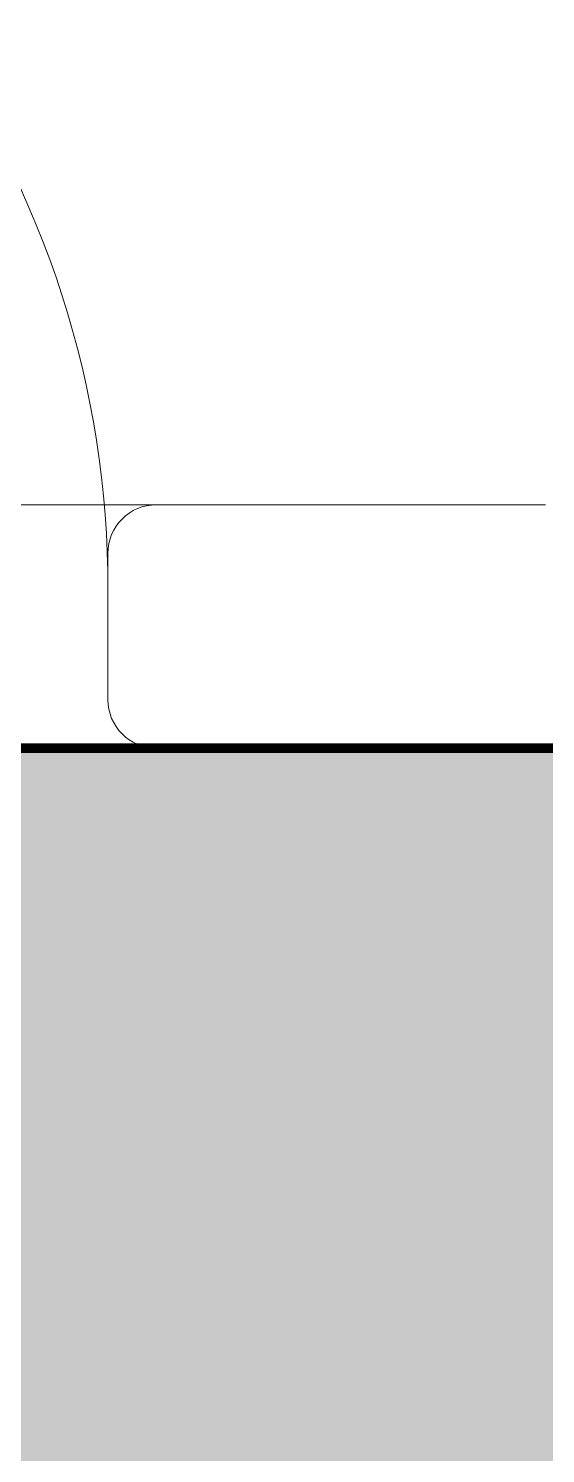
# Model space of a CAD drawing. Header units: metres. Extents: x 8 to 2416, y -346 to 476.
# Drawn here: x 134.752 to 135.177, y -93.81 to -92.639 of the extents above; entities that cross this region are included whole.
import ezdxf

# ---------------------------------------------------------------- set-up
doc = ezdxf.new("R2010")
doc.units = ezdxf.units.M
doc.linetypes.add('0', pattern=[0])
doc.layers.get('0').update_dxf_attribs({"color": 250, "linetype": '0', "lineweight": 20})
for name, color, linetype, lineweight in [('A-DOOR', 35, 'Continuous', 5), ('A-WALL', 250, 'Continuous', 20), ('baños', 140, 'Continuous', 0), ('piso', 253, 'Continuous', 0), ('PLAFON', 253, 'Continuous', 5), ('PLAFON-MADERA', 33, 'Continuous', 5)]:
    doc.layers.add(name, color=color, linetype=linetype, lineweight=lineweight)

# ---------------------------------------------------------------- blocks, each defined once
blk = doc.blocks.new('PL BASE 1N NASAS 09')
at = {"layer": 'A-DOOR', "extrusion": (0, 0, -1)}
blk.add_arc((107.7658, -35.318), 0.7848, 144.1342, 180.1237, dxfattribs=at)
at = {"layer": 'A-WALL'}
for p, q in [((-106.9411, -35.2497), (-106.621, -35.2497)), ((-106.9811, -35.2897), (-106.9811, -35.4097)), ((-106.9411, -35.4497), (-106.621, -35.4497))]:
    blk.add_line(p, q, dxfattribs=at)
for centre, start, end in [((-106.9411, -35.2897), 90, 180), ((-106.9411, -35.4097), 180, 270)]:
    blk.add_arc(centre, 0.04, start, end, dxfattribs=at)
at = {"layer": 'piso'}
blk.add_line((-106.9411, -35.2497), (-107.5811, -35.2497), dxfattribs=at)
blk = doc.blocks.new('PL MUEBLES 1N NASAS 09')
at = {"layer": 'baños'}
blk.add_blockref('PL BASE 1N NASAS 09', (162.2615, 88.2033), dxfattribs=at)

msp = doc.modelspace()

# ---------------------------------------------------------------- hatches: boundary and pattern name
at = {"layer": 'PLAFON', "transparency": 33554477}
h = msp.add_hatch(color=256, dxfattribs=at)
h.dxf.hatch_style = 1
edge = h.paths.add_edge_path()
edge.add_line((134.11707, -95.40004), (134.11707, -96.71004))
edge.add_arc((134.18707, -96.71004), 0.07, 180, 270)
edge.add_line((134.18707, -96.78004), (135.24707, -96.78004))
edge.add_line((135.24707, -96.78004), (135.86707, -96.78004))
edge.add_arc((135.83986, -96.70773), 0.07726, 290.61818, 358.28232)
edge.add_line((135.91709, -96.71004), (135.91709, -93.30004))
edge.add_arc((135.83882, -93.30879), 0.07876, 6.37504, 89.03165)
edge.add_line((135.84015, -93.23004), (134.18707, -93.23004))
edge.add_arc((134.18707, -93.30004), 0.07, 90, 180)
edge.add_line((134.11707, -93.30004), (134.11707, -95.40004))

# ---------------------------------------------------------------- linework, layer by layer
at = {"layer": 'PLAFON-MADERA', "const_width": 0.008}
msp.add_lwpolyline([(135.24707, -96.78004), (135.86707, -96.78004, 0.304129), (135.91709, -96.71004), (135.91709, -93.30004, 0.3771537), (135.84015, -93.23004), (134.18707, -93.23004, 0.4142136), (134.11707, -93.30004), (134.11707, -95.40004)], format="xyb", dxfattribs=at)

# ---------------------------------------------------------------- block references
msp.add_blockref('PL MUEBLES 1N NASAS 09', (79.53659, -145.98362))

doc.saveas('drawing.dxf')
